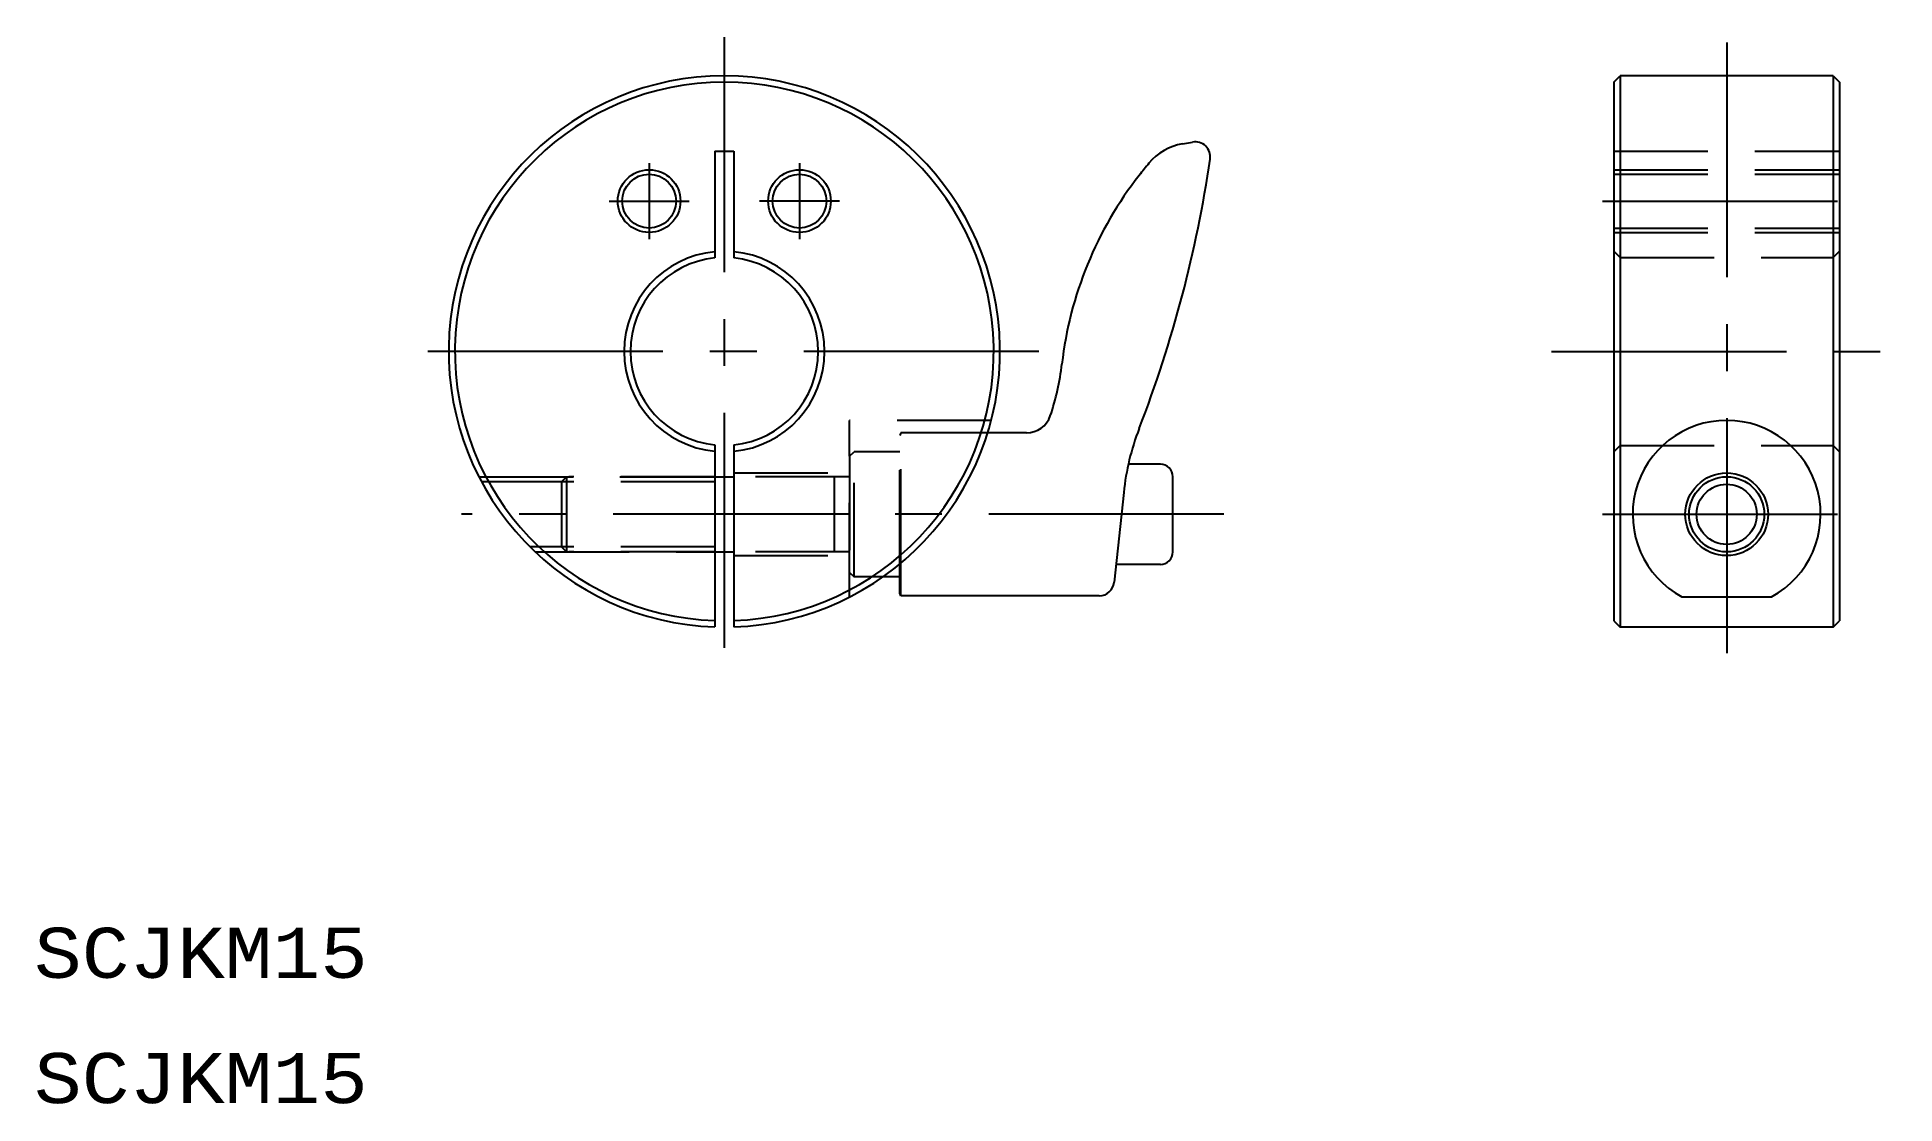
# Model space of a CAD drawing. Extents: x 20 to 169, y 20 to 105.
import ezdxf
from ezdxf.enums import TextEntityAlignment as Align

# ---------------------------------------------------------------- set-up
doc = ezdxf.new("R2010")
doc.units = 0
doc.header["$LTSCALE"] = 15
doc.linetypes.add('CENTER', pattern=[2, 1.25, -0.25, 0.25, -0.25])
doc.linetypes.add('DASHED', pattern=[0.75, 0.5, -0.25])
for name, color, linetype in [('CSLAYER1', 7, 'CONTINUOUS'), ('CSLAYER16', 7, 'CONTINUOUS'), ('CSLAYER3', 7, 'CONTINUOUS')]:
    doc.layers.add(name, color=color, linetype=linetype)
doc.styles.add('EASYDRAW_FONT', font='monotxt', dxfattribs={"height": 1, "bigfont": 'bigfont'})

# ---------------------------------------------------------------- blocks, each defined once
blk = doc.blocks.new('BLKF0000')
at = {"layer": 'CSLAYER1', "color": 3, "linetype": 'CONTINUOUS'}
for p, q in [((89.175272, 73.5), (89.089465, 73.299237)), ((89.175272, 60.5), (89.175272, 63.100591)), ((89.175272, 60.5), (89.089465, 60.700763))]:
    blk.add_line(p, q, dxfattribs=at)
at = {"layer": 'CSLAYER1', "color": 3, "linetype": 'DASHED'}
blk.add_line((89.175272, 63.100591), (89.175272, 73.5), dxfattribs=at)
at = {"layer": 'CSLAYER1', "color": 7, "linetype": 'CONTINUOUS'}
for p, q in [((109.889465, 71), (107.375197, 71)), ((110.889465, 64), (110.889465, 70)), ((109.889465, 63), (106.354759, 63))]:
    blk.add_line(p, q, dxfattribs=at)
for centre, start, end in [((109.889465, 70), 0, 90), ((109.889465, 64), 270, 360)]:
    blk.add_arc(centre, 1, start, end, dxfattribs=at)
at = {"layer": 'CSLAYER16', "color": 3, "linetype": 'CONTINUOUS'}
for p, q in [((111.657118, 96.571112), (112.46622, 96.713778)), ((99.211269, 73.5), (96.107314, 73.5)), ((106.964462, 68.745535), (106.203368, 61.57337)), ((89.089465, 60.700763), (89.089465, 63.029437)), ((105.010068, 60.5), (89.175272, 60.5))]:
    blk.add_line(p, q, dxfattribs=at)
at = {"layer": 'CSLAYER16', "color": 3, "linetype": 'DASHED'}
for p, q in [((89.089465, 63.029437), (89.089465, 73.299237)), ((96.107314, 73.5), (89.175272, 73.5))]:
    blk.add_line(p, q, dxfattribs=at)
at = {"layer": 'CSLAYER16', "color": 3, "linetype": 'CONTINUOUS'}
for centre, radius, start, end in [((112.438535, 92.139477), 4.5, 100, 140.207964), ((112.674598, 95.532009), 1.2, -8.365079, 100), ((14.925713, 109.905438), 100, 338.863766, 351.634921), ((139.715758, 69.419374), 40, 140.207964, 141.978819), ((131.837927, 75.578901), 30, 141.978819, 173.455386), ((82.163757, 81.277743), 20, 341.277451, 353.455386), ((99.211269, 75.5), 2, 270, 341.277451), ((126.852795, 66.635029), 20, 158.863766, 173.942569), ((105.010068, 61.7), 1.2, 270, 353.942569)]:
    blk.add_arc(centre, radius, start, end, dxfattribs=at)

msp = doc.modelspace()

# ---------------------------------------------------------------- linework, layer by layer
at = {"layer": 'CSLAYER1', "color": 7, "linetype": 'CONTINUOUS'}
for p, q in [((146.089465, 101.5), (146.589465, 102)), ((146.089465, 101.5), (146.089465, 58.5)), ((146.589465, 102), (146.589465, 58)), ((163.589465, 102), (146.589465, 102)), ((163.589465, 102), (163.589465, 58)), ((163.589465, 102), (164.089465, 101.5)), ((164.089465, 101.5), (164.089465, 58.5)), ((74.339465, 96), (74.339465, 87.462406)), ((74.339465, 96), (75.839465, 96)), ((75.839465, 96), (75.839465, 87.462406)), ((74.339465, 72.537594), (74.339465, 58.012788)), ((75.839465, 72.537594), (75.839465, 58.012788)), ((74.339465, 70), (75.839465, 70)), ((74.339465, 64), (75.839465, 64)), ((89.089465, 62), (87.738575, 62)), ((151.519609, 60.404082), (158.65932, 60.404082)), ((146.089465, 58.5), (146.589465, 58)), ((163.589465, 58), (146.589465, 58)), ((163.589465, 58), (164.089465, 58.5))]:
    msp.add_line(p, q, dxfattribs=at)
at = {"layer": 'CSLAYER1', "color": 3, "linetype": 'DASHED'}
for p, q in [((146.089465, 96), (164.089465, 96)), ((146.089465, 94.5), (164.089465, 94.5)), ((146.089465, 94.15), (164.089465, 94.15)), ((146.089465, 89.85), (164.089465, 89.85)), ((146.089465, 89.5), (164.089465, 89.5)), ((146.589465, 87.5), (146.089465, 88)), ((146.589465, 87.5), (163.589465, 87.5)), ((163.589465, 87.5), (164.089465, 88)), ((85.089465, 60.404082), (85.089465, 74.5)), ((96.390873, 74.5), (85.089465, 74.5)), ((85.089465, 71.634144), (85.45532, 72)), ((85.089465, 71.634144), (85.089465, 62.365856)), ((85.45532, 62), (85.45532, 72)), ((89.089465, 72), (85.45532, 72)), ((146.089465, 72), (146.589465, 72.5)), ((146.589465, 72.5), (163.589465, 72.5)), ((163.589465, 72.5), (164.089465, 72)), ((55.493547, 70), (74.339465, 70)), ((62.489465, 70), (62.089465, 69.6)), ((62.489465, 70), (62.489465, 64)), ((74.339465, 70), (62.689465, 70)), ((75.839465, 70.3), (85.089465, 70.3)), ((85.089465, 70), (75.839465, 70)), ((83.889465, 64), (83.889465, 70)), ((74.339465, 69.6), (55.702871, 69.6)), ((62.089465, 69.6), (62.089465, 64.4)), ((74.339465, 64.4), (59.576889, 64.4)), ((59.989796, 64), (74.339465, 64)), ((62.489465, 64), (62.089465, 64.4)), ((74.339465, 64), (62.689465, 64)), ((85.089465, 64), (75.839465, 64)), ((75.839465, 63.7), (85.089465, 63.7)), ((85.089465, 62.365856), (85.45532, 62)), ((87.738575, 62), (85.45532, 62))]:
    msp.add_line(p, q, dxfattribs=at)
at = {"layer": 'CSLAYER1', "color": 3, "linetype": 'CONTINUOUS'}
for centre, radius in [((69.089465, 92), 2.5), ((81.089465, 92), 2.5), ((155.089465, 67), 3)]:
    msp.add_circle(centre, radius, dxfattribs=at)
at = {"layer": 'CSLAYER1', "color": 7, "linetype": 'CONTINUOUS'}
for centre, radius in [((69.089465, 92), 2.15), ((81.089465, 92), 2.15), ((155.089465, 67), 3.3), ((155.089465, 67), 2.4)]:
    msp.add_circle(centre, radius, dxfattribs=at)
for centre, radius, start, end in [((75.089465, 80), 22, -88.046356, 268.046356), ((75.089465, 80), 21.5, -88.000904, 268.000904), ((75.089465, 80), 8, 95.379379, 264.620621), ((75.089465, 80), 8, -84.620621, 84.620621), ((75.089465, 80), 7.5, 95.73917, 264.26083), ((75.089465, 80), 7.5, -84.26083, 84.26083), ((155.089465, 67), 7.5, -61.576777, 241.576777)]:
    msp.add_arc(centre, radius, start, end, dxfattribs=at)
at = {"layer": 'CSLAYER3', "color": 1, "linetype": 'CENTER'}
for p, q in [((75.089465, 105.089465), (75.089465, 54.910535)), ((155.089465, 104.668728), (155.089465, 55.391434)), ((69.089465, 95.037124), (69.089465, 88.962876)), ((81.089465, 95.037124), (81.089465, 88.962876)), ((65.885125, 92), (72.293804, 92)), ((84.293804, 92), (77.885125, 92)), ((145.189465, 92), (164.989465, 92)), ((100.178929, 80), (50, 80)), ((141.102538, 80), (168.511213, 80)), ((114.962371, 67), (54.11016, 67)), ((145.189465, 67), (164.989465, 67))]:
    msp.add_line(p, q, dxfattribs=at)

# ---------------------------------------------------------------- block references
at = {"layer": 'CSLAYER1'}
msp.add_blockref('BLKF0000', (0, 0), dxfattribs=at)

# ---------------------------------------------------------------- texts
at = {"layer": 'CSLAYER1', "color": 7, "style": 'EASYDRAW_FONT', "width": 0.999}
for p, p2 in [((20, 30), (46.639999, 30)), ((20, 20), (46.639999, 20))]:
    msp.add_text('SCJKM15', height=4, dxfattribs=at).set_placement(p, p2, align=Align.FIT)

doc.saveas('drawing.dxf')
